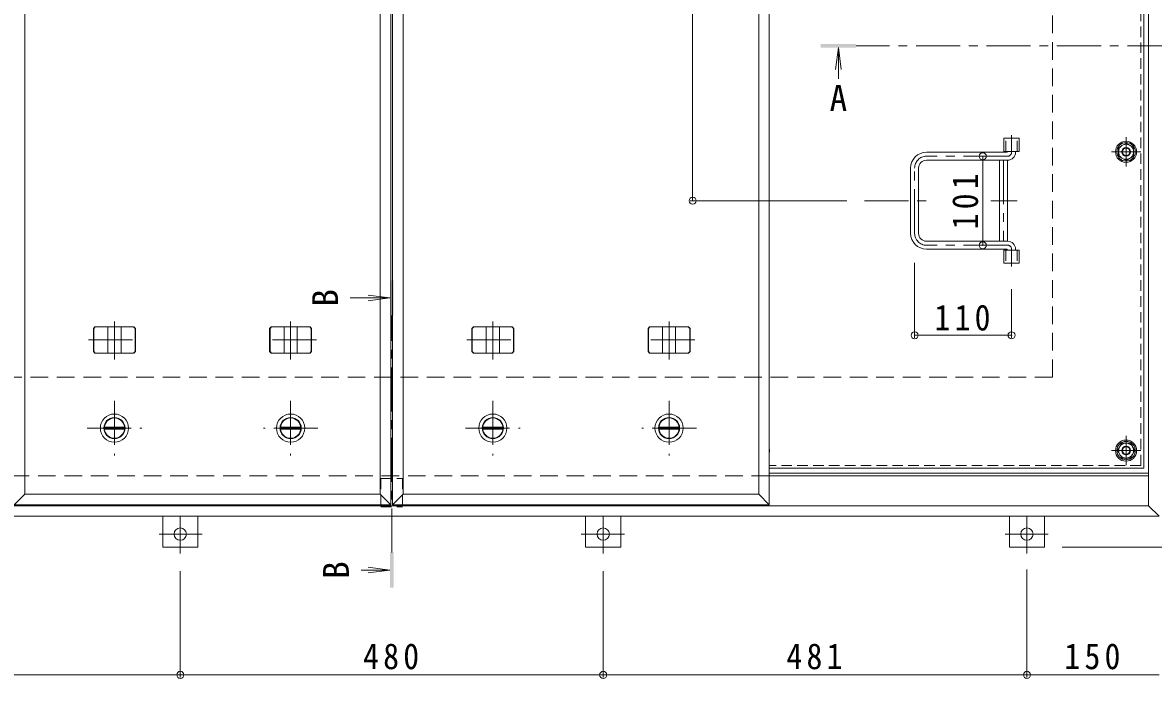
# Model space of a CAD drawing. Units: millimetres on the paper, enlarged 2 times, with parts at other scales. Extents: x -522 to 546, y -392 to 382.
# Drawn here: x -334.7 to -78, y 49.2 to 198 of the extents above; entities that cross this region are included whole.
import ezdxf
from ezdxf.enums import TextEntityAlignment as Align

# ---------------------------------------------------------------- set-up
doc = ezdxf.new("R2010")
doc.units = ezdxf.units.MM
doc.header["$LTSCALE"] = 2
doc.header["$PDMODE"] = 32
doc.header["$PDSIZE"] = 1.6
for name, pattern in [('CHAIN1', [8, 5, -1, 1, -1]), ('DASHED1', [1.8, 1.2, -0.6]), ('DASHED2', [3, 2, -1])]:
    doc.linetypes.add(name, pattern=pattern)
for name, color, linetype, lineweight in [('0-1_躯体', 2, 'CHAIN1', 9), ('0-2_仕上', 3, 'Continuous', 9), ('0-3_建具', 4, 'Continuous', 9), ('0-5_寸法', 4, 'Continuous', 9), ('0-6_ハッチ', 6, 'Continuous', 5), ('0-7', 2, 'Continuous', 9), ('0-A', 3, 'DASHED1', 9), ('0-C', 4, 'Continuous', 9), ('0-E', 3, 'Continuous', 9), ('0-F', 7, 'Continuous', 9)]:
    doc.layers.add(name, color=color, linetype=linetype, lineweight=lineweight)
doc.styles.add('ＭＳ ゴシック', font='')
doc.styles.get('ＭＳ ゴシック').set_extended_font_data('MS Gothic')

msp = doc.modelspace()

# ---------------------------------------------------------------- linework, layer by layer
at = {"layer": '0-1_躯体', "linetype": 'DASHED2'}
for p, q in [((-100.923, 117.549), (-100.923, 297.549)), ((-100.923, 117.549), (-400.923, 117.549)), ((-165.223, 95.149), (-422.723, 95.149))]:
    msp.add_line(p, q, dxfattribs=at)
at = {"layer": '0-1_躯体'}
for p, q in [((-313.873, 112.149), (-313.873, 99.749)), ((-273.873, 112.149), (-273.873, 99.749)), ((-227.973, 112.149), (-227.973, 99.749)), ((-187.973, 112.149), (-187.973, 99.749)), ((-320.073, 105.949), (-307.673, 105.949)), ((-267.673, 105.949), (-280.073, 105.949)), ((-234.173, 105.949), (-221.773, 105.949)), ((-181.773, 105.949), (-194.173, 105.949))]:
    msp.add_line(p, q, dxfattribs=at)
at = {"layer": '0-1_躯体', "linetype": 'Continuous'}
msp.add_line((-79.123, 95.149), (-165.223, 95.149), dxfattribs=at)
at = {"layer": '0-2_仕上'}
for p, q in [((-251.123, 326.549), (-251.123, 88.549)), ((-250.723, 326.549), (-250.723, 88.549)), ((-165.223, 326.549), (-165.223, 88.549)), ((-253.523, 324.149), (-253.523, 90.949)), ((-167.623, 324.149), (-167.623, 90.949)), ((-336.623, 88.549), (-251.123, 88.549)), ((-250.723, 88.549), (-165.223, 88.549))]:
    msp.add_line(p, q, dxfattribs=at)
for points in [[(-334.223, 324.149), (-334.223, 90.949), (-336.623, 88.549)], [(-248.323, 324.149), (-248.323, 90.949), (-250.723, 88.549)], [(-334.223, 90.949), (-253.523, 90.949), (-251.123, 88.549)], [(-248.323, 90.949), (-167.623, 90.949), (-165.223, 88.549)]]:
    msp.add_lwpolyline(points, dxfattribs=at)
at = {"layer": '0-3_建具'}
for p, q in [((-79.123, 88.349), (-79.123, 326.749)), ((-318.64, 128.549), (-318.294, 128.949)), ((-318.56, 128.549), (-318.64, 128.549)), ((-318.64, 128.549), (-318.64, 123.349)), ((-318.56, 128.549), (-318.214, 128.949)), ((-318.56, 128.549), (-318.56, 123.349)), ((-309.453, 128.949), (-318.294, 128.949)), ((-315.373, 128.949), (-315.373, 122.949)), ((-312.373, 128.949), (-312.373, 122.949)), ((-309.186, 128.549), (-309.533, 128.949)), ((-309.106, 128.549), (-309.453, 128.949)), ((-309.186, 128.549), (-309.106, 128.549)), ((-309.186, 128.549), (-309.186, 123.349)), ((-309.106, 128.549), (-309.106, 123.349)), ((-278.64, 128.549), (-278.294, 128.949)), ((-278.56, 128.549), (-278.64, 128.549)), ((-278.64, 128.549), (-278.64, 123.349)), ((-278.56, 128.549), (-278.214, 128.949)), ((-278.56, 128.549), (-278.56, 123.349)), ((-269.453, 128.949), (-278.294, 128.949)), ((-275.373, 128.949), (-275.373, 122.949)), ((-272.373, 128.949), (-272.373, 122.949)), ((-269.186, 128.549), (-269.533, 128.949)), ((-269.106, 128.549), (-269.453, 128.949)), ((-269.186, 128.549), (-269.106, 128.549)), ((-269.186, 128.549), (-269.186, 123.349)), ((-269.106, 128.549), (-269.106, 123.349)), ((-232.74, 128.549), (-232.394, 128.949)), ((-232.66, 128.549), (-232.74, 128.549)), ((-232.74, 128.549), (-232.74, 123.349)), ((-232.66, 128.549), (-232.314, 128.949)), ((-232.66, 128.549), (-232.66, 123.349)), ((-223.553, 128.949), (-232.394, 128.949)), ((-229.473, 128.949), (-229.473, 122.949)), ((-226.473, 128.949), (-226.473, 122.949)), ((-223.286, 128.549), (-223.633, 128.949)), ((-223.206, 128.549), (-223.553, 128.949)), ((-223.286, 128.549), (-223.206, 128.549)), ((-223.286, 128.549), (-223.286, 123.349)), ((-223.206, 128.549), (-223.206, 123.349)), ((-192.74, 128.549), (-192.394, 128.949)), ((-192.66, 128.549), (-192.74, 128.549)), ((-192.74, 128.549), (-192.74, 123.349)), ((-192.66, 128.549), (-192.314, 128.949)), ((-192.66, 128.549), (-192.66, 123.349)), ((-183.553, 128.949), (-192.394, 128.949)), ((-189.473, 128.949), (-189.473, 122.949)), ((-186.473, 128.949), (-186.473, 122.949)), ((-183.286, 128.549), (-183.633, 128.949)), ((-183.206, 128.549), (-183.553, 128.949)), ((-183.286, 128.549), (-183.206, 128.549)), ((-183.286, 128.549), (-183.286, 123.349)), ((-183.206, 128.549), (-183.206, 123.349)), ((-318.56, 123.349), (-318.64, 123.349)), ((-318.64, 123.349), (-318.294, 122.949)), ((-318.56, 123.349), (-318.214, 122.949)), ((-309.186, 123.349), (-309.533, 122.949)), ((-309.106, 123.349), (-309.453, 122.949)), ((-309.186, 123.349), (-309.106, 123.349)), ((-278.56, 123.349), (-278.64, 123.349)), ((-278.64, 123.349), (-278.294, 122.949)), ((-278.56, 123.349), (-278.214, 122.949)), ((-269.186, 123.349), (-269.533, 122.949)), ((-269.106, 123.349), (-269.453, 122.949)), ((-269.186, 123.349), (-269.106, 123.349)), ((-232.66, 123.349), (-232.74, 123.349)), ((-232.74, 123.349), (-232.394, 122.949)), ((-232.66, 123.349), (-232.314, 122.949)), ((-223.286, 123.349), (-223.633, 122.949)), ((-223.206, 123.349), (-223.553, 122.949)), ((-223.286, 123.349), (-223.206, 123.349)), ((-192.66, 123.349), (-192.74, 123.349)), ((-192.74, 123.349), (-192.394, 122.949)), ((-192.66, 123.349), (-192.314, 122.949)), ((-183.286, 123.349), (-183.633, 122.949)), ((-183.206, 123.349), (-183.553, 122.949)), ((-183.286, 123.349), (-183.206, 123.349)), ((-318.294, 122.949), (-309.453, 122.949)), ((-278.294, 122.949), (-269.453, 122.949)), ((-232.394, 122.949), (-223.553, 122.949)), ((-192.394, 122.949), (-183.553, 122.949)), ((-422.723, 88.349), (-79.123, 88.349)), ((-76.723, 85.949), (-79.123, 88.349)), ((-425.123, 85.949), (-76.723, 85.949))]:
    msp.add_line(p, q, dxfattribs=at)
at = {"layer": '0-3_建具', "linetype": 'CHAIN1'}
for p, q in [((-313.873, 121.525), (-313.873, 130.173)), ((-273.873, 121.525), (-273.873, 130.173)), ((-227.973, 121.525), (-227.973, 130.173)), ((-187.973, 121.525), (-187.973, 130.173)), ((-319.755, 125.949), (-307.991, 125.949)), ((-267.991, 125.949), (-279.755, 125.949)), ((-233.855, 125.949), (-222.091, 125.949)), ((-182.091, 125.949), (-193.855, 125.949))]:
    msp.add_line(p, q, dxfattribs=at)
at = {"layer": '0-5_寸法', "linetype": 'CHAIN1'}
for p, q in [((-25.911, 192.713), (-145.523, 192.713)), ((-250.923, 77.734), (-250.923, 131.501))]:
    msp.add_line(p, q, dxfattribs=at)
at = {"layer": '0-5_寸法'}
for p, q in [((-149.523, 192.313), (-150.176, 187.356)), ((-149.523, 192.313), (-149.523, 185.192)), ((-149.523, 192.313), (-148.871, 187.356)), ((-251.323, 135.501), (-256.281, 136.153)), ((-251.323, 135.501), (-260.341, 135.501)), ((-251.323, 135.501), (-256.281, 134.848)), ((-251.323, 73.734), (-257.877, 73.734)), ((-251.323, 73.734), (-256.281, 74.386)), ((-251.323, 73.734), (-256.281, 73.081))]:
    msp.add_line(p, q, dxfattribs=at)
at = {"layer": '0-5_寸法', "color": 7, "linetype": 'DASHED1'}
for points in [[(-253.383, 94.509), (-248.463, 94.509), (-248.463, 88.109)], [(-253.383, 94.509), (-253.383, 88.109), (-248.463, 88.109)]]:
    msp.add_lwpolyline(points, dxfattribs=at)
at = {"layer": '0-5_寸法'}
for points in [[(-153.523, 192.313), (-153.523, 193.113), (-145.523, 192.313), (-145.523, 193.113)], [(-250.523, 139.501), (-251.323, 139.501), (-250.523, 131.501), (-251.323, 131.501)], [(-251.323, 69.734), (-250.523, 69.734), (-251.323, 77.734), (-250.523, 77.734)]]:
    msp.add_solid(points, dxfattribs=at)
at = {"layer": '0-6_ハッチ', "linetype": 'CHAIN1'}
for p, q in [((-110.223, 168.549), (-110.223, 172.422)), ((-111.123, 167.649), (-129.523, 167.649)), ((-132.223, 150.149), (-132.223, 164.949)), ((-143.631, 157.549), (-129.099, 157.549)), ((-114.929, 157.549), (-108.91, 157.549)), ((-111.123, 147.449), (-129.523, 147.449)), ((-110.223, 146.549), (-110.223, 142.627))]:
    msp.add_line(p, q, dxfattribs=at)
at = {"layer": '0-6_ハッチ', "color": 5}
for p, q in [((-111.953, 171.749), (-108.493, 171.749)), ((-111.953, 168.749), (-111.953, 171.749)), ((-108.493, 168.749), (-108.493, 171.749)), ((-111.953, 168.749), (-108.493, 168.749)), ((-111.953, 146.349), (-108.493, 146.349)), ((-111.953, 146.349), (-111.953, 143.349)), ((-108.493, 146.349), (-108.493, 143.349)), ((-111.953, 143.349), (-108.493, 143.349))]:
    msp.add_line(p, q, dxfattribs=at)
at = {"layer": '0-6_ハッチ', "color": 5, "linetype": 'DASHED1'}
for p, q in [((-111.493, 168.749), (-111.493, 171.749)), ((-108.953, 168.749), (-108.953, 171.749)), ((-111.493, 146.349), (-111.493, 143.349)), ((-108.953, 146.349), (-108.953, 143.349))]:
    msp.add_line(p, q, dxfattribs=at)
at = {"layer": '0-6_ハッチ'}
for p, q in [((-111.323, 168.549), (-129.523, 168.549)), ((-109.323, 168.549), (-109.323, 168.749)), ((-133.123, 150.149), (-133.123, 164.949)), ((-131.323, 164.949), (-131.323, 150.149)), ((-111.123, 166.749), (-129.523, 166.749)), ((-111.123, 148.349), (-129.523, 148.349)), ((-111.323, 146.549), (-129.523, 146.549)), ((-109.323, 146.549), (-109.323, 146.349)), ((-165.223, 95.749), (-79.123, 95.749)), ((-165.223, 95.149), (-79.123, 95.149))]:
    msp.add_line(p, q, dxfattribs=at)
for centre in [(-84.223, 168.649), (-84.223, 100.849)]:
    msp.add_circle(centre, 2.1, dxfattribs=at)
for centre, radius, start, end in [((-129.523, 164.949), 3.6, 90, 180), ((-111.323, 168.749), 0.2, 270, 0), ((-111.123, 168.549), 1.8, 270, 0), ((-129.523, 164.949), 1.8, 90, 180), ((-129.523, 150.149), 3.6, 180, 270), ((-129.523, 150.149), 1.8, 180, 270), ((-111.323, 146.349), 0.2, 0, 90), ((-111.123, 146.549), 1.8, 0, 90)]:
    msp.add_arc(centre, radius, start, end, dxfattribs=at)
at = {"layer": '0-6_ハッチ', "linetype": 'CHAIN1'}
for centre, radius, start, end in [((-129.523, 164.949), 2.7, 90, 180), ((-111.123, 168.549), 0.9, 270, 0), ((-129.523, 150.149), 2.7, 180, 270), ((-111.123, 146.549), 0.9, 0, 90)]:
    msp.add_arc(centre, radius, start, end, dxfattribs=at)
at = {"layer": '0-7'}
for p, q in [((-84.223, 170.612), (-85.923, 169.631)), ((-85.923, 169.631), (-85.923, 167.668)), ((-82.523, 169.631), (-84.223, 170.612)), ((-82.523, 167.668), (-82.523, 169.631)), ((-85.923, 167.668), (-84.223, 166.686)), ((-84.223, 166.686), (-82.523, 167.668))]:
    msp.add_line(p, q, dxfattribs=at)
at = {"layer": '0-7', "linetype": 'CHAIN1'}
for p, q in [((-84.223, 165.335), (-84.223, 171.963)), ((-80.909, 168.649), (-87.538, 168.649)), ((-84.223, 97.535), (-84.223, 104.163)), ((-87.538, 100.849), (-80.909, 100.849))]:
    msp.add_line(p, q, dxfattribs=at)
at = {"layer": '0-7'}
msp.add_lwpolyline([(-85.205, 102.549), (-86.186, 100.849), (-85.205, 99.149), (-83.242, 99.149), (-82.26, 100.849), (-83.242, 102.549)], close=True, dxfattribs=at)
at = {"layer": '0-7', "color": 134, "lineweight": 5}
for centre in [(-84.223, 168.649), (-84.223, 100.849)]:
    msp.add_circle(centre, 2.4, dxfattribs=at)
at = {"layer": '0-7'}
for centre in [(-84.223, 168.649), (-84.223, 100.849)]:
    msp.add_circle(centre, 1.7, dxfattribs=at)
at = {"layer": '0-7', "color": 5, "lineweight": 5}
for centre, radius in [((-84.223, 168.649), 1), ((-84.223, 168.649), 0.838), ((-84.223, 100.849), 1), ((-84.223, 100.849), 0.838)]:
    msp.add_circle(centre, radius, dxfattribs=at)
at = {"layer": '0-7', "color": 134, "lineweight": 5}
msp.add_arc((-167.573, 100.849), 2.4, 348.28642, 11.71358, dxfattribs=at)
at = {"layer": '0-A'}
for q in [(-80.863, 212.299), (-165.223, 97.489)]:
    msp.add_line((-80.863, 97.489), q, dxfattribs=at)
at = {"layer": '0-A', "linetype": 'Continuous'}
for q in [(-80.223, 212.051), (-165.223, 96.849)]:
    msp.add_line((-80.223, 96.849), q, dxfattribs=at)
at = {"layer": '0-C'}
for p, q in [((-112.923, 166.749), (-112.923, 148.349)), ((-111.123, 166.749), (-111.123, 148.349)), ((-311.587, 106.199), (-316.16, 106.199)), ((-311.587, 105.699), (-316.16, 105.699)), ((-271.587, 106.199), (-276.16, 106.199)), ((-271.587, 105.699), (-276.16, 105.699)), ((-225.687, 106.199), (-230.26, 106.199)), ((-225.687, 105.699), (-230.26, 105.699)), ((-185.687, 106.199), (-190.26, 106.199)), ((-185.687, 105.699), (-190.26, 105.699))]:
    msp.add_line(p, q, dxfattribs=at)
at = {"layer": '0-C', "linetype": 'CHAIN1'}
msp.add_line((-112.023, 166.749), (-112.023, 148.349), dxfattribs=at)
at = {"layer": '0-C', "color": 2}
for centre, radius in [((-313.873, 105.949), 3.2), ((-313.873, 105.949), 2.4), ((-313.873, 105.949), 2.35), ((-273.873, 105.949), 3.2), ((-273.873, 105.949), 2.4), ((-273.873, 105.949), 2.35), ((-227.973, 105.949), 3.2), ((-227.973, 105.949), 2.4), ((-227.973, 105.949), 2.35), ((-187.973, 105.949), 3.2), ((-187.973, 105.949), 2.4), ((-187.973, 105.949), 2.35)]:
    msp.add_circle(centre, radius, dxfattribs=at)
at = {"layer": '0-C'}
for centre in [(-313.873, 105.949), (-273.873, 105.949), (-227.973, 105.949), (-187.973, 105.949)]:
    msp.add_circle(centre, 2.3, dxfattribs=at)
at = {"layer": '0-E'}
for p, q in [((-302.923, 85.949), (-302.923, 78.909)), ((-294.923, 85.949), (-294.923, 78.909)), ((-206.923, 85.949), (-206.923, 78.909)), ((-198.923, 85.949), (-198.923, 78.909)), ((-110.723, 85.949), (-110.723, 78.909)), ((-102.723, 85.949), (-102.723, 78.909)), ((-294.923, 78.909), (-302.923, 78.909)), ((-206.923, 78.909), (-198.923, 78.909)), ((-110.723, 78.909), (-102.723, 78.909))]:
    msp.add_line(p, q, dxfattribs=at)
at = {"layer": '0-E', "linetype": 'CHAIN1'}
for p, q in [((-298.923, 77.477), (-298.923, 85.909)), ((-202.923, 77.477), (-202.923, 85.909)), ((-106.723, 77.477), (-106.723, 85.909)), ((-293.955, 81.909), (-303.733, 81.909)), ((-207.891, 81.909), (-198.114, 81.909)), ((-111.691, 81.909), (-101.914, 81.909))]:
    msp.add_line(p, q, dxfattribs=at)
at = {"layer": '0-E'}
for centre in [(-298.923, 81.909), (-202.923, 81.909), (-106.723, 81.909)]:
    msp.add_circle(centre, 1.4, dxfattribs=at)
at = {"layer": '0-F'}
for p, q in [((-182.611, 257.549), (-182.611, 157.549)), ((-116.752, 167.649), (-116.752, 147.449)), ((-183.211, 157.549), (-147.631, 157.549)), ((-132.223, 126.419), (-132.223, 143.449)), ((-110.223, 126.419), (-110.223, 137.471)), ((-110.223, 127.019), (-132.223, 127.019)), ((-42.419, 78.909), (-98.723, 78.909)), ((-298.923, 49.361), (-298.923, 73.477)), ((-202.923, 49.361), (-202.923, 73.477)), ((-106.723, 49.361), (-106.723, 73.877)), ((-395.123, 49.961), (-298.923, 49.961)), ((-298.923, 49.961), (-202.923, 49.961)), ((-202.923, 49.961), (-106.723, 49.961)), ((-106.723, 49.961), (-76.723, 49.961))]:
    msp.add_line(p, q, dxfattribs=at)
for p in [(-116.752, 167.649), (-182.611, 157.549), (-116.752, 147.449), (-132.223, 127.019), (-110.223, 127.019), (-298.923, 49.961), (-202.923, 49.961), (-106.723, 49.961)]:
    msp.add_point(p, dxfattribs=at)

# ---------------------------------------------------------------- texts
at = {"layer": '0-5_寸法', "color": 2, "style": 'ＭＳ ゴシック'}
msp.add_text('A', height=5.865, dxfattribs=at).set_placement((-151.523, 176.173), align=Align.BOTTOM_LEFT)
for p in [(-261.36, 133.501), (-258.896, 71.734)]:
    msp.add_text('B', height=5.865, rotation=90, dxfattribs=at).set_placement(p, align=Align.BOTTOM_LEFT)
at = {"layer": '0-F', "color": 2, "insert": (-117.752, 151.049), "char_height": 5.865, "attachment_point": 7, "rotation": 90, "style": 'ＭＳ ゴシック'}
msp.add_mtext('\\T1.27;\\W0.9;101', dxfattribs=at)
at = {"layer": '0-F', "color": 2, "char_height": 5.865, "attachment_point": 7, "style": 'ＭＳ ゴシック'}
for s, insert in [('\\T1.27;\\W0.9;110', (-127.723, 128.019)), ('\\T1.27;\\W0.9;480', (-257.423, 51.161)), ('\\T1.27;\\W0.9;481', (-161.323, 51.161)), ('\\T1.27;\\W0.9;150', (-98.223, 51.161))]:
    msp.add_mtext(s, dxfattribs=dict(at, insert=insert))

doc.saveas('drawing.dxf')
